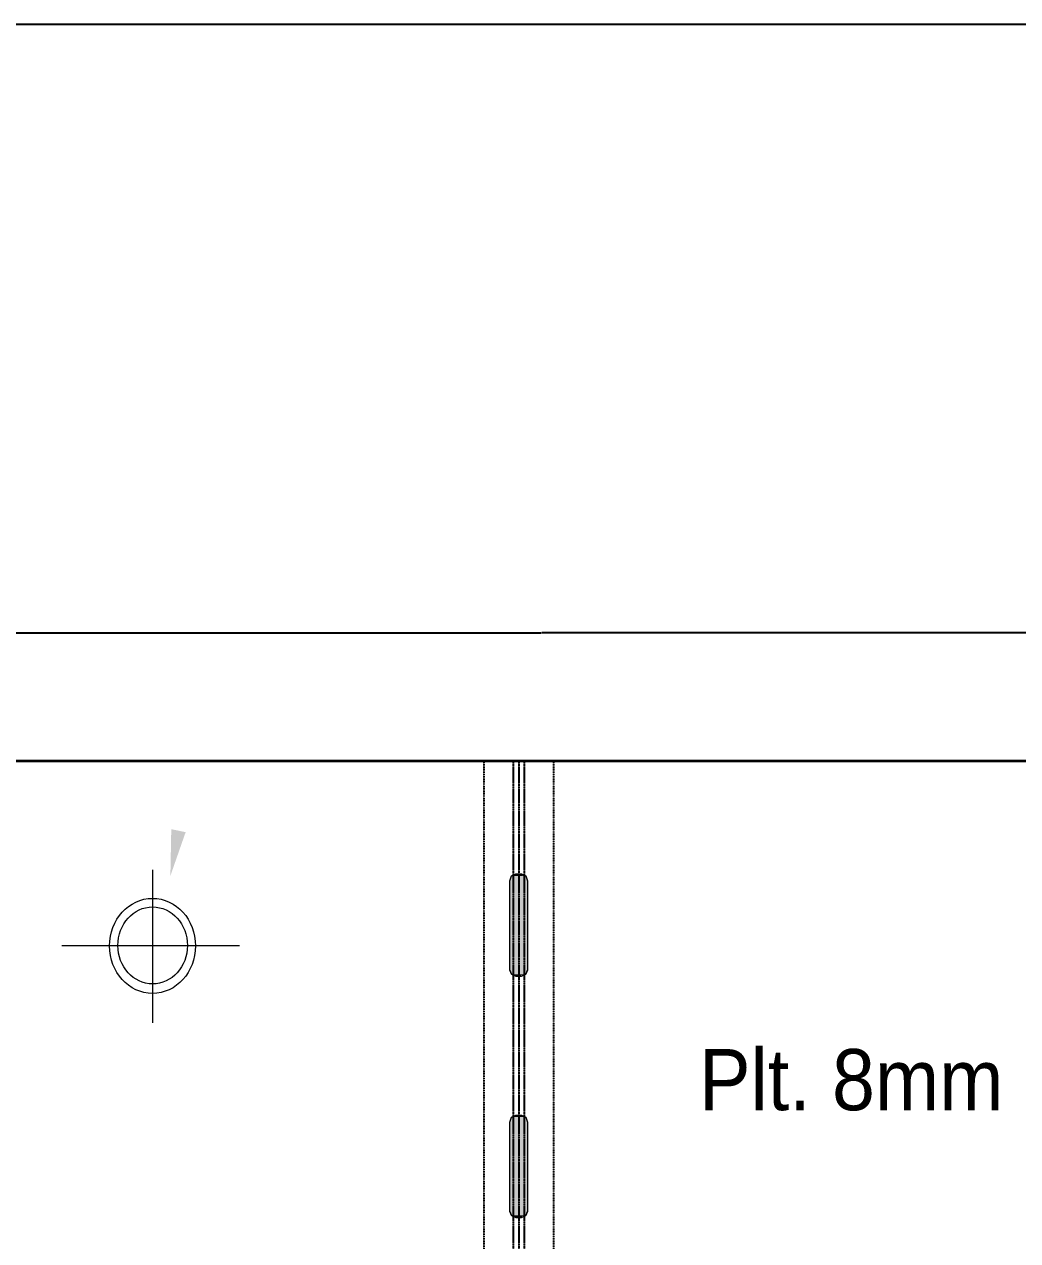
# Model space of a CAD drawing. Header units: inches. Extents: x 12838 to 25100, y 14333 to 18831.
# Drawn here: x 15853 to 16653, y 17330 to 18310 of the extents above; entities that cross this region are included whole.
import ezdxf

# ---------------------------------------------------------------- set-up
doc = ezdxf.new("R2010")
doc.units = ezdxf.units.IN
doc.header["$MEASUREMENT"] = 0
for name, pattern in [('ACAD_ISO02W100', [15, 12, -3]), ('DASHED2', [0.375, 0.25, -0.125]), ('HIDDEN2', [0.1875, 0.125, -0.0625])]:
    doc.linetypes.add(name, pattern=pattern)
for name, color, linetype in [('1', 50, 'Continuous'), ('PDF2_Geometry', 7, 'Continuous'), ('PDF2_Solid Fills', 7, 'Continuous'), ('PDF2_Text', 7, 'Continuous')]:
    doc.layers.add(name, color=color, linetype=linetype)
doc.styles.add('PDF Arial', font='arial.ttf')
doc.styles.get("Standard").update_dxf_attribs({"font": 'arial.ttf'})
doc.dimstyles.get("Standard").update_dxf_attribs({"dimtxt": 0.18, "dimasz": 0.18, "dimexe": 0.18, "dimexo": 0.0625, "dimgap": 0.09, "dimtad": 0, "dimtih": 1, "dimtoh": 1, "dimdec": 4, "dimzin": 0, "dimdsep": 46, "dimtxsty": 'Standard', "dimcen": 0.09, "dimadec": 0, "dimazin": 0, "dimtfac": 1, "dimtdec": 4, "dimtofl": 0, "dimtmove": 0, "dimatfit": 3, "dimfxl": 1, "dimtolj": 1, "dimtzin": 0, "dimarcsym": 0})

# ---------------------------------------------------------------- blocks, each defined once
blk = doc.blocks.new('*D46')
at = {"layer": '1', "color": 0, "lineweight": -2, "transparency": 16777216}
for p, q in [((15808.56, 17688.51), (15808.56, 17820.03)), ((15808.74, 17819.85), (16269.18, 17819.85)), ((16730.2, 17819.85), (16269.76, 17819.85)), ((16730.38, 17716.63), (16730.38, 17820.03))]:
    blk.add_line(p, q, dxfattribs=at)
at = {"layer": '1', "color": 0, "transparency": 16777216}
for points in [[(15808.74, 17819.88), (15808.74, 17819.82), (15808.56, 17819.85)], [(16730.2, 17819.88), (16730.2, 17819.82), (16730.38, 17819.85)]]:
    blk.add_solid(points, dxfattribs=at)
at = {"layer": 'Defpoints', "color": 0, "transparency": 16777216}
for p in [(16730.38, 17819.85), (16730.38, 17716.57), (15808.56, 17688.44)]:
    blk.add_point(p, dxfattribs=at)
at = {"layer": '1', "color": 0, "transparency": 16777216, "insert": (16269.47, 17819.85), "char_height": 0.18, "width": 46.1759, "attachment_point": 5}
blk.add_mtext('\\A1;820', dxfattribs=at)

msp = doc.modelspace()

# ---------------------------------------------------------------- linework, layer by layer
at = {"linetype": 'HIDDEN2'}
for p, q in [((16223.00822, 17716.56756), (16223.00822, 17219.31756)), ((16279.25822, 17716.56756), (16279.25822, 17219.31756))]:
    msp.add_line(p, q, dxfattribs=at)
at = {"linetype": 'DASHED2'}
for p, q in [((16246.63322, 17716.56756), (16246.63322, 15612.81756)), ((16251.13322, 17716.56756), (16251.13322, 15612.81756)), ((16255.63322, 17716.56756), (16255.63322, 15612.81756))]:
    msp.add_line(p, q, dxfattribs=at)
at = {"linetype": 'ACAD_ISO02W100'}
msp.add_line((16251.13322, 17716.56756), (16279.25822, 17716.56756), dxfattribs=at)
msp.add_lwpolyline([(12837.68468, 18310.24436), (20954.97252, 18310.24436), (20954.97252, 14778.63032), (12837.68468, 14778.63032)], close=True)
at = {"layer": '1', "lineweight": 35}
msp.add_line((15836.68322, 17716.56756), (17084.30822, 17716.56756), dxfattribs=at)
at = {"layer": 'PDF2_Geometry', "lineweight": 18}
for p, q in [((15955.88876, 17628.69343), (15955.88876, 17505.41432)), ((16243.90108, 17619.87353), (16245.34751, 17623.8761)), ((16243.90108, 17547.8273), (16243.90108, 17619.87353)), ((16245.34751, 17623.8761), (16248.96358, 17625.47712)), ((16248.96358, 17625.47712), (16253.30287, 17625.47712)), ((16253.30287, 17625.47712), (16256.91894, 17623.8761)), ((16256.91894, 17623.8761), (16258.36537, 17619.87353)), ((16258.36537, 17619.87353), (16258.36537, 17547.8273)), ((15882.84412, 17567.85439), (16026.04055, 17567.85439)), ((16243.90108, 17547.8273), (16245.34751, 17544.62524)), ((16245.34751, 17544.62524), (16243.90108, 17547.8273)), ((16245.34751, 17544.62524), (16248.96358, 17543.02421)), ((16248.96358, 17543.02421), (16245.34751, 17544.62524)), ((16253.30287, 17543.02421), (16248.96358, 17543.02421)), ((16248.96358, 17543.02421), (16253.30287, 17543.02421)), ((16256.91894, 17544.62524), (16253.30287, 17543.02421)), ((16253.30287, 17543.02421), (16256.91894, 17544.62524)), ((16258.36537, 17547.8273), (16256.91894, 17544.62524)), ((16256.91894, 17544.62524), (16258.36537, 17547.8273)), ((16243.90108, 17425.4689), (16245.34751, 17429.47146)), ((16243.90108, 17353.42266), (16243.90108, 17425.4689)), ((16245.34751, 17429.47146), (16248.96358, 17431.07249)), ((16248.96358, 17431.07249), (16253.30287, 17431.07249)), ((16253.30287, 17431.07249), (16256.91894, 17429.47146)), ((16256.91894, 17429.47146), (16258.36537, 17425.4689)), ((16258.36537, 17425.4689), (16258.36537, 17353.42266)), ((16243.90108, 17353.42266), (16245.34751, 17350.22061)), ((16245.34751, 17350.22061), (16243.90108, 17353.42266)), ((16258.36537, 17353.42266), (16256.91894, 17350.22061)), ((16256.91894, 17350.22061), (16258.36537, 17353.42266)), ((16245.34751, 17350.22061), (16248.96358, 17348.61958)), ((16248.96358, 17348.61958), (16245.34751, 17350.22061)), ((16253.30287, 17348.61958), (16248.96358, 17348.61958)), ((16248.96358, 17348.61958), (16253.30287, 17348.61958)), ((16256.91894, 17350.22061), (16253.30287, 17348.61958)), ((16253.30287, 17348.61958), (16256.91894, 17350.22061))]:
    msp.add_line(p, q, dxfattribs=at)
for centre, major_axis in [((15955.98181, 17567.45246), (0, 38.32378)), ((15956.03865, 17567.81986), (0, 31.05414))]:
    msp.add_ellipse(centre, major_axis=major_axis, ratio=0.903437739, start_param=4.71238898, end_param=10.995574288, dxfattribs=at)
at = {"layer": 'PDF2_Solid Fills', "transparency": 33554559}
for points in [[(15982.64769, 17659.11295), (15970.35305, 17623.89035), (15971.07626, 17661.51449)], [(16243.90108, 17619.87353), (16245.34751, 17623.8761), (16258.36537, 17619.87353)], [(16243.90108, 17547.8273), (16243.90108, 17619.87353), (16258.36537, 17547.8273)], [(16243.90108, 17619.87353), (16258.36537, 17547.8273), (16258.36537, 17619.87353)], [(16245.34751, 17623.8761), (16248.96358, 17625.47712), (16253.30287, 17625.47712)], [(16256.91894, 17623.8761), (16245.34751, 17623.8761), (16248.96358, 17625.47712)], [(16245.34751, 17623.8761), (16248.96358, 17625.47712), (16248.96358, 17625.47712)], [(16245.34751, 17623.8761), (16258.36537, 17619.87353), (16256.91894, 17623.8761)], [(16256.91894, 17623.8761), (16256.91894, 17623.8761), (16248.96358, 17625.47712)], [(16252.57965, 17624.67661), (16254.02608, 17623.8761), (16251.13322, 17624.67661)], [(16254.74929, 17624.67661), (16253.30287, 17625.47712), (16252.57965, 17624.67661)], [(16254.02608, 17624.67661), (16252.57965, 17624.67661), (16254.02608, 17623.8761)], [(16254.02608, 17624.67661), (16252.57965, 17624.67661), (16254.02608, 17623.8761)], [(16253.30287, 17625.47712), (16256.91894, 17623.8761), (16256.91894, 17623.8761)], [(16254.74929, 17624.67661), (16256.91894, 17623.8761), (16255.47251, 17624.67661)], [(16243.90108, 17547.8273), (16245.34751, 17544.62524), (16258.36537, 17547.8273)], [(16245.34751, 17544.62524), (16258.36537, 17547.8273), (16256.91894, 17544.62524)], [(16245.34751, 17544.62524), (16248.96358, 17543.02421), (16253.30287, 17543.02421)], [(16256.91894, 17544.62524), (16245.34751, 17544.62524), (16248.96358, 17543.02421)], [(16245.34751, 17544.62524), (16248.96358, 17543.02421), (16248.96358, 17543.02421)], [(16256.91894, 17544.62524), (16256.91894, 17544.62524), (16248.96358, 17543.02421)], [(16254.02608, 17543.82473), (16251.13322, 17543.02421), (16252.57965, 17543.82473)], [(16254.74929, 17543.82473), (16253.30287, 17543.02421), (16252.57965, 17543.82473)], [(16253.30287, 17543.02421), (16256.91894, 17544.62524), (16256.91894, 17544.62524)], [(16254.74929, 17543.82473), (16256.91894, 17544.62524), (16255.47251, 17543.82473)], [(16243.90108, 17425.4689), (16245.34751, 17429.47146), (16258.36537, 17425.4689)], [(16243.90108, 17353.42266), (16243.90108, 17425.4689), (16258.36537, 17353.42266)], [(16243.90108, 17425.4689), (16258.36537, 17353.42266), (16258.36537, 17425.4689)], [(16245.34751, 17429.47146), (16248.96358, 17431.07249), (16253.30287, 17431.07249)], [(16256.91894, 17429.47146), (16245.34751, 17429.47146), (16248.96358, 17431.07249)], [(16245.34751, 17429.47146), (16248.96358, 17431.07249), (16248.96358, 17431.07249)], [(16245.34751, 17429.47146), (16258.36537, 17425.4689), (16256.91894, 17429.47146)], [(16256.91894, 17429.47146), (16256.91894, 17429.47146), (16248.96358, 17431.07249)], [(16252.57965, 17430.27198), (16254.02608, 17429.47146), (16251.13322, 17430.27198)], [(16254.74929, 17430.27198), (16253.30287, 17431.07249), (16252.57965, 17430.27198)], [(16254.02608, 17430.27198), (16252.57965, 17430.27198), (16254.02608, 17429.47146)], [(16254.02608, 17430.27198), (16252.57965, 17430.27198), (16254.02608, 17429.47146)], [(16253.30287, 17431.07249), (16256.91894, 17429.47146), (16256.91894, 17429.47146)], [(16254.74929, 17430.27198), (16256.91894, 17429.47146), (16255.47251, 17430.27198)], [(16243.90108, 17353.42266), (16245.34751, 17350.22061), (16258.36537, 17353.42266)], [(16245.34751, 17350.22061), (16258.36537, 17353.42266), (16256.91894, 17350.22061)], [(16245.34751, 17350.22061), (16248.96358, 17348.61958), (16253.30287, 17348.61958)], [(16256.91894, 17350.22061), (16245.34751, 17350.22061), (16248.96358, 17348.61958)], [(16245.34751, 17350.22061), (16248.96358, 17348.61958), (16248.96358, 17348.61958)], [(16256.91894, 17350.22061), (16256.91894, 17350.22061), (16248.96358, 17348.61958)], [(16254.02608, 17349.42009), (16251.13322, 17348.61958), (16252.57965, 17349.42009)], [(16254.74929, 17349.42009), (16253.30287, 17348.61958), (16252.57965, 17349.42009)], [(16253.30287, 17348.61958), (16256.91894, 17350.22061), (16256.91894, 17350.22061)], [(16254.74929, 17349.42009), (16256.91894, 17350.22061), (16255.47251, 17349.42009)]]:
    msp.add_solid(points, dxfattribs=at)

# ---------------------------------------------------------------- texts
at = {"layer": 'PDF2_Text', "style": 'PDF Arial', "width": 0.903438}
msp.add_text('Plt. 8mm', height=49.280061, dxfattribs=at).set_placement((16396.59828, 17435.00271))

# ---------------------------------------------------------------- dimensions: what is measured, and where the dimension line sits
at = {"layer": '1', "color": 7}
dim = msp.add_linear_dim(base=(16730.38322, 17819.8521), p1=(15808.55822, 17688.44256), p2=(16730.38322, 17716.56756), text='820', dimstyle='Standard', dxfattribs=at)
dim.commit()
dim.dimension.update_dxf_attribs({"geometry": '*D46', "text_midpoint": (16269.47072, 17819.8521)})

doc.saveas('drawing.dxf')
